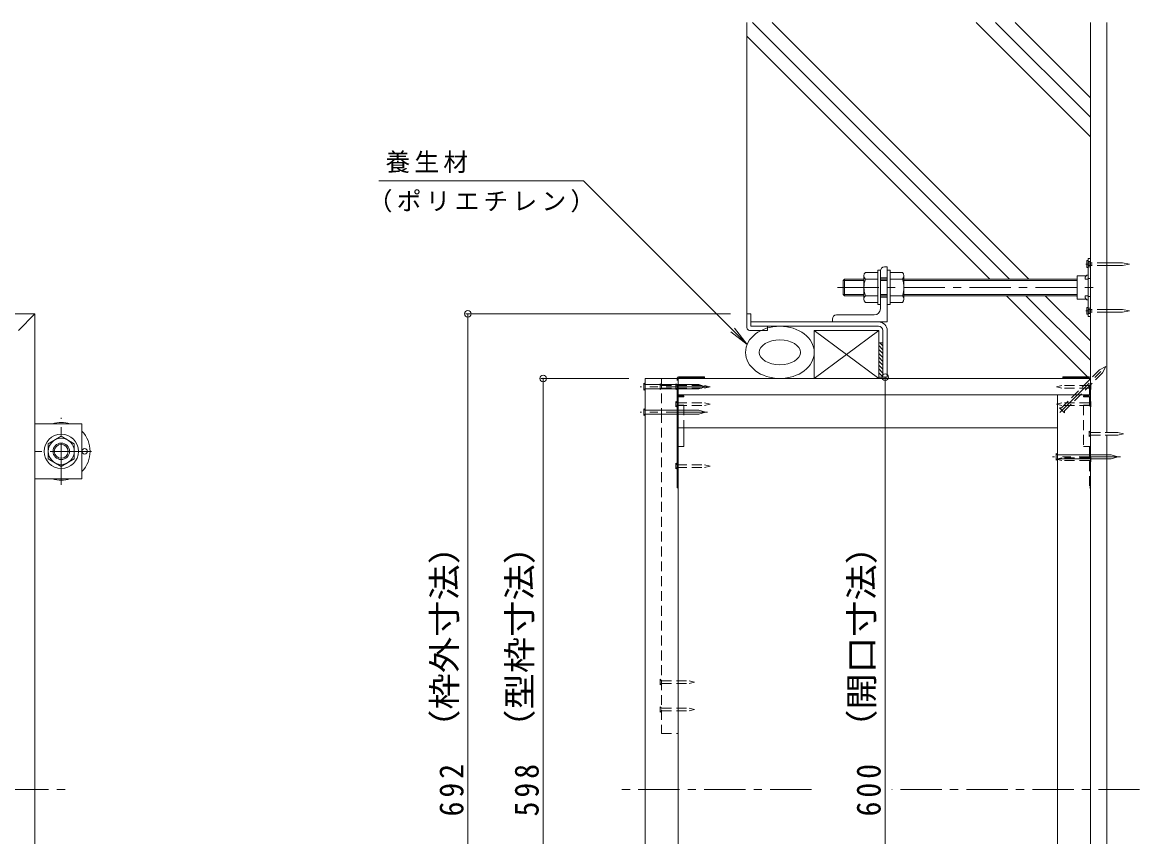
# Model space of a CAD drawing. Units: millimetres at full size, sheet at 1:6. Extents: x -1914 to 2320, y -1648 to 1656.
# Drawn here: x 1400 to 2213, y 56 to 648 of the extents above; entities that cross this region are included whole.
import ezdxf
from ezdxf.enums import TextEntityAlignment as Align

# ---------------------------------------------------------------- set-up
doc = ezdxf.new("R2010")
doc.units = ezdxf.units.MM
doc.header["$LTSCALE"] = 6
doc.header["$PDMODE"] = 32
doc.header["$PDSIZE"] = 4.8
doc.linetypes.add('CHAIN1', pattern=[8, 5, -1, 1, -1])
doc.linetypes.add('DASHED1', pattern=[1.8, 1.2, -0.6])
for name, color, linetype, lineweight in [('1-0_1-0ﾚｲﾔ', 4, 'Continuous', 9), ('1-1_1-1ﾚｲﾔ', 2, 'Continuous', 9), ('1-3_1-3ﾚｲﾔ', 4, 'Continuous', 9), ('1-5_1-5ﾚｲﾔ', 7, 'Continuous', 9), ('1-6_1-6ﾚｲﾔ', 6, 'Continuous', 9), ('1-8', 3, 'Continuous', 9), ('1-A', 3, 'Continuous', 9), ('1-B', 4, 'Continuous', 9), ('1-C', 4, 'Continuous', 9), ('1-D', 5, 'Continuous', 5), ('1-E', 3, 'Continuous', 9), ('1-F', 7, 'Continuous', 9)]:
    doc.layers.add(name, color=color, linetype=linetype, lineweight=lineweight)
doc.styles.add('ＭＳ ゴシック', font='')
doc.styles.get('ＭＳ ゴシック').set_extended_font_data('MS Gothic')

msp = doc.modelspace()

# ---------------------------------------------------------------- linework, layer by layer
at = {"layer": '1-0_1-0ﾚｲﾔ', "linetype": 'CHAIN1'}
for p, q in [((2178.689, 472.633), (2174.119, 472.633)), ((2178.689, 438.633), (2174.119, 438.633))]:
    msp.add_line(p, q, dxfattribs=at)
at = {"layer": '1-0_1-0ﾚｲﾔ'}
for p, q in [((2175.851, 476.633), (2175.851, 434.633)), ((2177.451, 474.633), (2175.851, 474.633)), ((2177.451, 470.633), (2175.851, 470.633)), ((2175.851, 462.133), (2177.451, 462.133)), ((2175.851, 449.133), (2177.451, 449.133)), ((2177.451, 440.633), (2175.851, 440.633)), ((2177.451, 436.633), (2175.851, 436.633)), ((2175.851, 434.633), (2177.451, 434.633))]:
    msp.add_line(p, q, dxfattribs=at)
msp.add_lwpolyline([(2175.851, 476.633), (2177.451, 476.633), (2177.451, 434.633)], dxfattribs=at)
msp.add_circle((1445.597, 336.433), 2, dxfattribs=at)
for start, end in [(72.24721, 107.75279), (315.5852, 44.4148), (252.24721, 287.75279)]:
    msp.add_arc((1428.597, 336.433), 21, start, end, dxfattribs=at)
at = {"layer": '1-1_1-1ﾚｲﾔ'}
for p, q in [((2177.451, 648.433), (2177.451, -467.567)), ((2189.451, 648.433), (2189.451, 350.132)), ((2023.251, 430.632), (1930.451, 430.632)), ((2023.251, 427.432), (1930.451, 427.432)), ((2026.451, 424.232), (2026.451, 390.432)), ((2029.651, 390.432), (2029.651, 424.232)), ((2026.451, 390.432), (2029.651, 390.432)), ((2189.451, -167.266), (2189.451, 348.132))]:
    msp.add_line(p, q, dxfattribs=at)
at = {"layer": '1-1_1-1ﾚｲﾔ', "color": 6, "linetype": 'CHAIN1'}
for p, q in [((93.364, 90.433), (1433.431, 90.433)), ((1974.424, 90.433), (1831.548, 90.433)), ((2213.248, 90.433), (2032.984, 90.433))]:
    msp.add_line(p, q, dxfattribs=at)
at = {"layer": '1-1_1-1ﾚｲﾔ'}
for radius in [6.4, 3.2]:
    msp.add_arc((2023.251, 424.232), radius, 0, 90, dxfattribs=at)
at = {"layer": '1-3_1-3ﾚｲﾔ', "color": 2}
for p, q in [((117.397, 436.433), (1409.397, 436.433)), ((1397.398, 424.433), (1409.397, 436.433)), ((1409.397, 436.433), (1409.397, -255.567))]:
    msp.add_line(p, q, dxfattribs=at)
at = {"layer": '1-3_1-3ﾚｲﾔ'}
for p, q in [((1927.451, 426.432), (1927.451, 436.432)), ((1929.451, 424.432), (1942.451, 424.432)), ((1942.451, 427.432), (1930.451, 427.432)), ((1942.451, 427.432), (1942.451, 424.432))]:
    msp.add_line(p, q, dxfattribs=at)
msp.add_lwpolyline([(1927.451, 436.432), (1930.451, 436.432), (1930.451, 427.432)], dxfattribs=at)
msp.add_arc((1929.451, 426.432), 2, 180, 270, dxfattribs=at)
at = {"layer": '1-5_1-5ﾚｲﾔ'}
for p, q in [((1659.635, 533.196), (1808.687, 533.196)), ((1927.646, 414.237), (1915.746, 423.369))]:
    msp.add_line(p, q, dxfattribs=at)
msp.add_lwpolyline([(1808.687, 533.196), (1927.646, 414.237), (1918.515, 426.138)], dxfattribs=at)
at = {"layer": '1-6_1-6ﾚｲﾔ'}
for p, q in [((1927.451, 436.433), (1927.451, 648.433)), ((2118.47, 461.633), (1931.67, 648.433)), ((2132.613, 461.633), (1945.813, 648.433)), ((2177.451, 565.287), (2094.305, 648.433)), ((2177.451, 579.429), (2108.447, 648.433)), ((2177.451, 593.571), (2122.589, 648.433)), ((2104.328, 461.633), (1927.451, 638.51)), ((2176.529, 389.432), (2116.329, 449.633)), ((2177.451, 402.652), (2130.471, 449.633)), ((2177.451, 416.795), (2144.613, 449.633)), ((2167.851, 449.1), (2167.319, 449.633)), ((2023.451, 415.432), (2026.451, 415.432)), ((2023.451, 390.432), (2023.451, 415.432)), ((2026.451, 413.21), (2024.229, 415.432)), ((2026.451, 410.381), (2023.451, 413.381)), ((2026.451, 407.553), (2023.451, 410.553)), ((2026.451, 404.724), (2023.451, 407.724)), ((2026.451, 401.896), (2023.451, 404.896)), ((2026.451, 399.067), (2023.451, 402.067)), ((2026.451, 396.239), (2023.451, 399.239)), ((2026.451, 393.411), (2023.451, 396.411)), ((2026.451, 390.582), (2023.451, 393.582)), ((2023.773, 390.432), (2023.451, 390.754)), ((2023.451, 390.432), (2026.451, 390.432))]:
    msp.add_line(p, q, dxfattribs=at)
for major_axis, ratio in [((25, 0), 0.76), ((15, 0), 0.6)]:
    msp.add_ellipse((1951.451, 408.432), major_axis=major_axis, ratio=ratio, dxfattribs=at)
at = {"layer": '1-8', "linetype": 'DASHED1'}
for p, q in [((2189.451, 473.633), (2175.851, 473.633)), ((2189.451, 471.633), (2175.851, 471.633)), ((2189.451, 439.633), (2175.851, 439.633)), ((2189.451, 437.633), (2175.851, 437.633)), ((2184.128, 395.788), (2156.444, 368.105)), ((2186.278, 393.639), (2158.594, 365.955)), ((2184.128, 395.788), (2188.632, 398.143)), ((2186.278, 393.639), (2188.632, 398.143)), ((2155.048, 368.129), (2156.444, 368.105)), ((2158.619, 364.559), (2155.048, 368.129)), ((2158.619, 364.559), (2158.594, 365.955))]:
    msp.add_line(p, q, dxfattribs=at)
at = {"layer": '1-8'}
for p, q in [((2200.851, 473.633), (2189.451, 473.633)), ((2200.851, 471.633), (2189.451, 471.633)), ((2200.851, 473.633), (2205.851, 472.633)), ((2200.851, 471.633), (2205.851, 472.633)), ((2174.851, 470.133), (2175.851, 470.133)), ((2174.851, 441.133), (2175.851, 441.133)), ((2200.851, 439.633), (2189.451, 439.633)), ((2200.851, 439.633), (2205.851, 438.633)), ((2200.851, 437.633), (2189.451, 437.633)), ((2200.851, 437.633), (2205.851, 438.633)), ((1852.481, 385.957), (1853.451, 384.952)), ((1852.481, 380.907), (1852.481, 385.957)), ((1892.601, 384.952), (1853.451, 384.952)), ((1892.601, 384.952), (1897.451, 383.432)), ((1892.601, 381.912), (1897.451, 383.432)), ((1852.481, 380.907), (1853.451, 381.912)), ((1892.601, 381.912), (1853.451, 381.912)), ((1852.481, 367.458), (1853.451, 366.453)), ((1852.481, 362.408), (1852.481, 367.458)), ((1892.601, 366.453), (1853.451, 366.453)), ((1892.601, 366.453), (1897.451, 364.933)), ((1852.481, 362.408), (1853.451, 363.413)), ((1892.601, 363.413), (1853.451, 363.413)), ((1892.601, 363.413), (1897.451, 364.933)), ((2152.481, 334.957), (2153.451, 333.953)), ((2152.481, 329.908), (2152.481, 334.957)), ((2192.601, 333.953), (2153.451, 333.953)), ((2192.601, 333.953), (2197.451, 332.432)), ((2152.481, 329.908), (2153.451, 330.912)), ((2192.601, 330.912), (2153.451, 330.912)), ((2192.601, 330.912), (2197.451, 332.432))]:
    msp.add_line(p, q, dxfattribs=at)
at = {"layer": '1-8', "linetype": 'CHAIN1'}
for p, q in [((2155.222, 364.733), (2189.234, 398.744)), ((1898.739, 383.432), (1849.927, 383.432)), ((1898.739, 364.933), (1849.927, 364.933)), ((2199.191, 332.432), (2149.927, 332.432))]:
    msp.add_line(p, q, dxfattribs=at)
at = {"layer": '1-8'}
for points in [[(2174.851, 470.133), (2174.851, 475.133), (2175.851, 475.133)], [(2174.851, 441.133), (2174.851, 436.133), (2175.851, 436.133)]]:
    msp.add_lwpolyline(points, dxfattribs=at)
at = {"layer": '1-A', "color": 2}
for p, q in [((2167.851, 464.133), (2174.443, 464.133)), ((2173.585, 463.082), (2174.851, 464.633)), ((2174.851, 464.633), (2175.851, 464.633)), ((2173.585, 463.082), (2173.585, 461.738)), ((2173.585, 461.738), (2175.851, 461.738)), ((2173.585, 449.527), (2175.851, 449.527)), ((2173.585, 448.183), (2173.585, 449.527)), ((2173.585, 448.183), (2174.851, 446.633)), ((2174.851, 446.633), (2175.851, 446.633))]:
    msp.add_line(p, q, dxfattribs=at)
at = {"layer": '1-A'}
for p, q in [((2023.451, 389.432), (1976.451, 424.432)), ((2023.451, 424.432), (1976.451, 389.432)), ((2023.451, 389.432), (2023.451, 424.432)), ((2176.451, 390.733), (2157.451, 390.733)), ((2157.451, 390.733), (2157.451, 389.432)), ((1876.651, 389.432), (1876.651, 389.733)), ((1877.951, 389.932), (1896.651, 389.932)), ((1976.451, 389.432), (2023.451, 389.432)), ((2176.151, 389.932), (2157.451, 389.932)), ((2177.451, 389.733), (2177.451, 389.432)), ((1876.651, 353.432), (1876.651, 309.932)), ((1881.651, 353.432), (1881.651, 339.932)), ((1876.651, 339.932), (1881.651, 339.932)), ((1877.451, 339.932), (1877.451, 309.932)), ((1877.451, 309.932), (1876.651, 309.932))]:
    msp.add_line(p, q, dxfattribs=at)
at = {"layer": '1-A', "linetype": 'DASHED1'}
for p, q in [((1876.651, 377.133), (1876.651, 389.432)), ((1877.451, 389.432), (1877.451, 377.432)), ((2176.651, 377.432), (2176.651, 389.432)), ((2177.451, 389.432), (2177.451, 377.133)), ((1876.651, 377.133), (1876.651, 353.432)), ((1877.451, 376.133), (1877.451, 369.932)), ((1877.651, 376.133), (1881.651, 376.133)), ((1877.951, 376.932), (1881.651, 376.932)), ((1881.651, 376.932), (1881.651, 376.133)), ((2176.151, 376.932), (2172.451, 376.932)), ((2172.451, 376.932), (2172.451, 376.133)), ((2176.451, 376.133), (2172.451, 376.133)), ((2176.651, 376.133), (2176.651, 369.932)), ((2177.451, 377.133), (2177.451, 309.932)), ((1876.651, 369.932), (1881.651, 369.932)), ((1881.651, 369.932), (1881.651, 353.432)), ((2177.451, 369.932), (2172.451, 369.932)), ((2172.451, 369.932), (2172.451, 339.932)), ((2177.451, 339.932), (2172.451, 339.932)), ((2176.651, 339.932), (2176.651, 309.932)), ((2176.651, 309.932), (2177.451, 309.932))]:
    msp.add_line(p, q, dxfattribs=at)
at = {"layer": '1-A', "color": 2}
msp.add_lwpolyline([(2167.851, 464.133), (2167.851, 447.133), (2174.443, 447.133)], dxfattribs=at)
at = {"layer": '1-A'}
for points in [[(1976.451, 389.432), (1976.451, 424.432), (2023.451, 424.432)], [(1877.651, 390.733), (1896.651, 390.733), (1896.651, 389.432)]]:
    msp.add_lwpolyline(points, dxfattribs=at)
for centre, radius, start, end in [((1877.651, 389.733), 1, 90, 180), ((2176.451, 389.733), 1, 0, 90), ((1877.951, 389.432), 0.5, 90, 180), ((2176.151, 389.432), 0.5, 0, 90)]:
    msp.add_arc(centre, radius, start, end, dxfattribs=at)
at = {"layer": '1-A', "linetype": 'DASHED1'}
for centre, radius, start, end in [((1877.651, 377.133), 1, 180, 270), ((1877.951, 377.432), 0.5, 180, 270), ((2176.151, 377.432), 0.5, 270, 0), ((2176.451, 377.133), 1, 270, 0)]:
    msp.add_arc(centre, radius, start, end, dxfattribs=at)
at = {"layer": '1-B', "color": 3}
for p, q in [((1853.451, 389.432), (1877.451, 389.432)), ((1853.451, -208.567), (1853.451, 389.432)), ((1877.451, 389.432), (1877.451, -208.567))]:
    msp.add_line(p, q, dxfattribs=at)
at = {"layer": '1-B', "color": 6, "linetype": 'DASHED1'}
for p, q in [((1865.451, 389.432), (1865.451, 364.432)), ((1876.651, 389.432), (1865.451, 389.432)), ((1865.451, 364.432), (1865.451, 131.34)), ((1865.451, 131.34), (1877.451, 131.34))]:
    msp.add_line(p, q, dxfattribs=at)
at = {"layer": '1-B'}
for p, q in [((1877.451, 389.432), (2177.451, 389.432)), ((1877.451, 377.433), (2177.451, 377.433)), ((1877.451, -129.066), (1877.451, 309.932))]:
    msp.add_line(p, q, dxfattribs=at)
at = {"layer": '1-B', "color": 5, "lineweight": 5}
for p, q in [((2153.451, 377.433), (2177.451, 377.433)), ((2153.451, 377.433), (2153.451, -196.567)), ((2177.451, 377.433), (2177.451, -196.567))]:
    msp.add_line(p, q, dxfattribs=at)
at = {"layer": '1-C', "linetype": 'DASHED1'}
for p, q in [((1864.451, 381.433), (1864.451, 385.432)), ((1865.451, 384.432), (1864.451, 385.432)), ((1864.451, 381.433), (1865.451, 382.432)), ((1865.451, 384.432), (1875.651, 384.432)), ((1865.451, 382.432), (1875.651, 382.432)), ((1876.651, 384.432), (1875.651, 385.432)), ((1875.651, 381.433), (1875.651, 385.432)), ((1875.651, 381.433), (1876.651, 382.432)), ((1876.651, 384.432), (1896.651, 384.432)), ((1876.651, 382.432), (1896.651, 382.432)), ((1896.651, 384.432), (1900.651, 383.432)), ((1896.651, 382.432), (1900.651, 383.432)), ((2156.651, 384.432), (2152.651, 383.432)), ((2156.651, 382.432), (2152.651, 383.432)), ((2176.651, 384.432), (2156.651, 384.432)), ((2176.651, 382.432), (2156.651, 382.432)), ((2176.651, 384.432), (2177.651, 385.432)), ((2177.651, 381.433), (2176.651, 382.432)), ((2177.651, 381.433), (2177.651, 385.432)), ((1876.651, 371.732), (1875.651, 372.732)), ((1875.651, 368.732), (1875.651, 372.732)), ((1875.651, 368.732), (1876.651, 369.732)), ((1876.651, 371.732), (1896.651, 371.732)), ((1896.651, 371.732), (1900.651, 370.732)), ((2156.651, 371.732), (2152.651, 370.732)), ((2156.651, 369.732), (2152.651, 370.732)), ((2176.651, 371.732), (2156.651, 371.732)), ((2176.651, 369.732), (2156.651, 369.732)), ((2176.651, 371.732), (2177.651, 372.732)), ((2177.651, 368.732), (2176.651, 369.732)), ((2177.651, 368.732), (2177.651, 372.732)), ((2177.451, 350.132), (2176.451, 351.132)), ((2176.451, 347.132), (2176.451, 351.132)), ((2177.451, 350.132), (2189.451, 350.132)), ((2176.451, 347.132), (2177.451, 348.132)), ((2177.451, 348.132), (2189.451, 348.132)), ((1876.651, 326.732), (1875.651, 327.733)), ((1875.651, 323.732), (1875.651, 327.733)), ((1876.651, 326.732), (1896.651, 326.732)), ((1896.651, 326.732), (1900.651, 325.732)), ((1896.651, 324.733), (1900.651, 325.732)), ((2156.651, 331.732), (2152.651, 330.732)), ((2156.651, 329.732), (2152.651, 330.732)), ((2176.651, 331.732), (2156.651, 331.732)), ((2176.651, 329.732), (2156.651, 329.732)), ((2176.651, 331.732), (2177.651, 332.732)), ((2177.651, 328.732), (2176.651, 329.732)), ((2177.651, 328.732), (2177.651, 332.732)), ((1875.651, 323.732), (1876.651, 324.733)), ((1876.651, 324.733), (1896.651, 324.733)), ((1865.451, 169.653), (1864.451, 170.652)), ((1864.451, 166.653), (1864.451, 170.652)), ((1864.451, 166.653), (1865.451, 167.653)), ((1865.451, 169.653), (1885.451, 169.653)), ((1865.451, 167.653), (1885.451, 167.653)), ((1885.451, 169.653), (1889.451, 168.653)), ((1885.451, 167.653), (1889.451, 168.653)), ((1865.451, 149.653), (1864.451, 150.653)), ((1864.451, 146.653), (1864.451, 150.653)), ((1864.451, 146.653), (1865.451, 147.653)), ((1865.451, 149.653), (1885.451, 149.653)), ((1865.451, 147.653), (1885.451, 147.653)), ((1885.451, 149.653), (1889.451, 148.653)), ((1885.451, 147.653), (1889.451, 148.653))]:
    msp.add_line(p, q, dxfattribs=at)
at = {"layer": '1-C'}
for p, q in [((2189.451, 350.132), (2197.451, 350.132)), ((2197.451, 350.132), (2201.451, 349.132)), ((2189.451, 348.132), (2197.451, 348.132)), ((2197.451, 348.132), (2201.451, 349.132))]:
    msp.add_line(p, q, dxfattribs=at)
at = {"layer": '1-C', "linetype": 'DASHED1'}
msp.add_lwpolyline([(1876.651, 369.733), (1896.651, 369.733), (1900.651, 370.732)], dxfattribs=at)
at = {"layer": '1-D'}
for p, q in [((2012.651, 447.129), (2012.651, 464.136)), ((2022.651, 466.633), (2013.651, 466.633)), ((2022.651, 443.133), (2022.651, 468.133)), ((2022.651, 468.133), (2024.651, 468.133)), ((2024.651, 443.133), (2024.651, 468.133)), ((2029.651, 443.133), (2029.651, 468.133)), ((2029.651, 468.133), (2031.651, 468.133)), ((2031.651, 443.133), (2031.651, 468.133)), ((2031.651, 466.633), (2040.651, 466.633)), ((2041.651, 447.129), (2041.651, 464.136)), ((1998.451, 461.633), (1997.451, 460.633)), ((1997.451, 450.633), (1997.451, 460.633)), ((1997.451, 460.633), (2012.651, 460.633)), ((1998.451, 449.633), (1998.451, 461.633)), ((1998.451, 461.633), (2012.651, 461.633)), ((2022.651, 461.633), (2013.651, 461.633)), ((2024.651, 461.633), (2029.651, 461.633)), ((2024.651, 460.633), (2029.651, 460.633)), ((2031.651, 461.633), (2040.651, 461.633)), ((2041.651, 461.633), (2167.851, 461.633)), ((2041.651, 460.633), (2167.851, 460.633)), ((1997.451, 450.633), (1998.451, 449.633)), ((1997.451, 450.633), (2012.651, 450.633)), ((1998.451, 449.633), (2012.651, 449.633)), ((2022.651, 449.633), (2013.651, 449.633)), ((2024.651, 450.633), (2029.651, 450.633)), ((2024.651, 449.633), (2029.651, 449.633)), ((2031.651, 449.633), (2040.651, 449.633)), ((2041.651, 450.633), (2167.851, 450.633)), ((2041.651, 449.633), (2167.851, 449.633)), ((2022.651, 444.633), (2013.651, 444.633)), ((2022.651, 443.133), (2024.651, 443.133)), ((2029.651, 443.133), (2031.651, 443.133)), ((2031.651, 444.633), (2040.651, 444.633))]:
    msp.add_line(p, q, dxfattribs=at)
at = {"layer": '1-D', "linetype": 'CHAIN1'}
msp.add_line((1993.451, 455.633), (2181.015, 455.633), dxfattribs=at)
at = {"layer": '1-D', "color": 2, "lineweight": 9}
for p, q in [((1876.651, 377.433), (2153.451, 377.433)), ((1876.651, 353.432), (1876.651, 377.433)), ((2153.451, 377.433), (2153.451, 353.432)), ((1876.651, 353.432), (2153.451, 353.432)), ((1877.451, 62.933), (1877.451, 117.933))]:
    msp.add_line(p, q, dxfattribs=at)
at = {"layer": '1-D'}
msp.add_lwpolyline([(1419.097, 341.918), (1428.597, 347.402), (1438.097, 341.918), (1438.097, 330.948), (1428.597, 325.463), (1419.097, 330.948)], close=True, dxfattribs=at)
for radius in [12.5, 9.5, 6, 5.053]:
    msp.add_circle((1428.597, 336.433), radius, dxfattribs=at)
for centre, radius, start, end in [((2016.276, 464.132), 3.625, 136.39719, 223.60283), ((2038.026, 464.132), 3.625, 316.39719, 43.60283), ((2031.151, 455.633), 18.5, 161.07536, 198.92465), ((2023.151, 455.633), 18.5, 341.07536, 18.92465), ((2016.276, 447.132), 3.625, 136.39719, 223.60283), ((2038.026, 447.132), 3.625, 316.39719, 43.60283)]:
    msp.add_arc(centre, radius, start, end, dxfattribs=at)
at = {"layer": '1-E'}
for p, q in [((2024.651, 440.132), (2024.651, 467.632)), ((2027.651, 470.632), (2029.651, 470.632)), ((2029.651, 470.632), (2029.651, 430.632)), ((2024.651, 462.632), (2029.651, 462.632)), ((2024.651, 448.632), (2029.651, 448.632)), ((1989.651, 432.632), (1989.651, 430.632)), ((2020.151, 435.632), (1992.651, 435.632)), ((2029.651, 430.632), (1989.651, 430.632)), ((1443.597, 356.433), (1409.397, 356.433)), ((1443.597, 356.433), (1443.597, 316.433)), ((1443.597, 316.433), (1409.397, 316.433))]:
    msp.add_line(p, q, dxfattribs=at)
at = {"layer": '1-E', "linetype": 'CHAIN1'}
for p, q in [((1428.597, 312.056), (1428.597, 360.81)), ((1450.57, 336.433), (1409.397, 336.433))]:
    msp.add_line(p, q, dxfattribs=at)
at = {"layer": '1-E'}
for centre, radius, start, end in [((2027.651, 467.632), 3, 90, 180), ((2020.151, 440.132), 4.5, 270, 0), ((1992.651, 432.632), 3, 90, 180)]:
    msp.add_arc(centre, radius, start, end, dxfattribs=at)
at = {"layer": '1-F'}
for p, q in [((1722.685, 436.433), (1915.452, 436.433)), ((1724.485, -255.567), (1724.485, 436.433)), ((2028.051, 390.433), (2028.051, -209.567)), ((1777.422, 389.432), (1841.452, 389.432)), ((1779.222, -208.567), (1779.222, 389.432))]:
    msp.add_line(p, q, dxfattribs=at)
for p in [(1724.485, 436.433), (1779.222, 389.432), (2028.051, 390.433)]:
    msp.add_point(p, dxfattribs=at)

# ---------------------------------------------------------------- texts
at = {"layer": '1-5_1-5ﾚｲﾔ', "char_height": 13.2, "attachment_point": 7, "style": 'ＭＳ ゴシック'}
for s, insert in [('\\T1.17;養生材', (1664.479, 538.818)), ('\\T1.17;（ポリエチレン）', (1651.6, 510.129))]:
    msp.add_mtext(s, dxfattribs=dict(at, insert=insert))
at = {"layer": '1-F', "color": 2, "style": 'ＭＳ ゴシック', "width": 1.1}
for s, p in [('（枠外寸法）', (1721.485, 122.306)), ('（型枠寸法）', (1776.222, 122.306)), ('（開口寸法）', (2025.051, 122.307))]:
    msp.add_text(s, height=17.6, rotation=90, dxfattribs=at).set_placement(p, align=Align.BOTTOM_LEFT)
at = {"layer": '1-F', "color": 2, "char_height": 17.6, "attachment_point": 7, "rotation": 90, "style": 'ＭＳ ゴシック'}
for s, insert in [('\\T1.27;\\W0.9;692', (1721.485, 70.933)), ('\\T1.27;\\W0.9;598', (1776.222, 70.933)), ('\\T1.27;\\W0.9;600', (2025.051, 70.933))]:
    msp.add_mtext(s, dxfattribs=dict(at, insert=insert))

doc.saveas('drawing.dxf')
